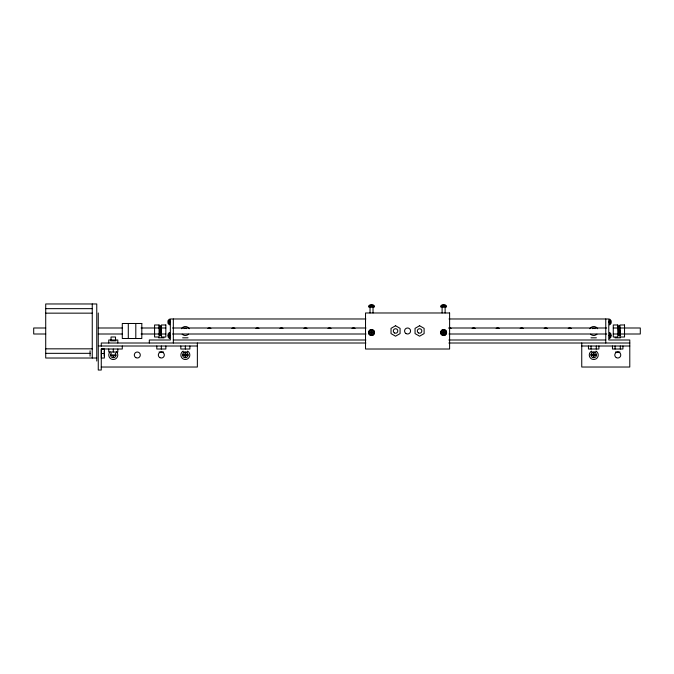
<?xml version="1.0" encoding="UTF-8"?>
<svg xmlns="http://www.w3.org/2000/svg" width="674" height="674" viewBox="0 0 674 674"><rect width="100%" height="100%" fill="white"/><g stroke="black" fill="none" stroke-linecap="round" stroke-linejoin="round"><path stroke-width="1.01" d="M618.993 334.885L619.061 333.874C617.443 335.997 621.757 335.601 618.926 335.349L619.061 334.136M159.182 328.592C158.339 326.654 161.153 324.843 160.926 327.724L160.614 326.275L159.426 326.393L160.1 335.349L161.389 335.433L160.159 335.509M619.01 334.228L618.867 335.509L618.125 326.393L619.254 326.115L619.97 333.386M159.704 327.522L159.57 328.482L159.241 327.682M160.361 327.497L160.555 326.115L160.884 327.362M619.128 326.747L619.389 328.297L619.254 326.115L619.44 327.724M618.538 328.499L618.799 335.349L620.029 335.601M368.695 332.038L368.72 331.793A2.915 2.915 0 0 1 374.449 332.543L374.432 333.327A2.999 2.999 0 0 1 368.535 332.543L368.636 331.768A2.999 2.999 0 0 1 374.533 332.543M374.373 333.049L374.348 333.301A2.915 2.915 0 0 1 368.619 332.543M440.762 332.038L440.703 331.768A2.999 2.999 0 0 1 446.609 332.543L446.508 333.327A2.999 2.999 0 0 1 440.602 332.543L440.678 332.029M618.867 333.883L618.74 334.885L619.962 335.433M160.227 335.349L160.286 334.885M369.942 332.543L369.992 332.13A1.592 1.592 0 0 1 371.121 331.01L371.947 331.01A1.592 1.592 0 0 1 373.126 332.543L373.076 332.956A1.592 1.592 0 0 1 371.947 334.085L371.121 334.085A1.592 1.592 0 0 1 369.942 332.543L373.126 332.543M442.009 332.543L442.068 332.13A1.592 1.592 0 0 1 443.189 331.01L444.014 331.01A1.592 1.592 0 0 1 445.202 332.543L445.143 332.956A1.592 1.592 0 0 1 444.014 334.085L443.189 334.085A1.592 1.592 0 0 1 442.009 332.543L445.202 332.543M160.117 333.327L159.974 334.152L161.128 334.203L161.322 335.601M618.816 333.327L618.681 334.152L619.836 334.203L619.895 334.961M618.774 332.619L618.614 333.2L619.768 333.226L619.928 332.636M618.125 326.393L619.195 326.275L619.49 327.362M160.024 331.785L159.915 333.2L161.061 333.226L161.128 334.203M618.724 331.785L619.878 331.768M618.184 326.545L619.322 326.275L619.836 334.203M618.243 326.991L619.381 326.747L619.633 327.724M618.311 327.707L619.448 327.497L619.684 328.297M159.881 329.198L159.544 326.991L160.682 326.747L160.808 328.482L159.662 328.642L159.848 332.097L161.002 332.08L161.061 333.226M160.808 328.482L160.875 329.62L159.932 330.016M159.789 330.909L160.934 330.85M618.488 330.909L619.827 330.841M369.942 304.715L373.126 304.715M442.009 304.715L445.202 304.715M368.939 305.465L374.129 305.465M441.015 305.465L446.196 305.465M368.619 306.223L374.449 306.223M440.695 306.223L446.517 306.223M368.535 306.973L374.533 306.973M440.602 306.973L446.609 306.973M45.714 308.65L92.254 308.65M45.714 313.157L92.254 313.157M365.881 318.979L170.337 318.979L170.337 339.999L149.316 339.999L149.316 343.007M448.994 318.979L608.765 318.979L608.765 339.999L629.786 339.999L629.786 367.027L581.746 367.027L581.746 343.007M168.079 321.987L170.337 321.987M608.765 321.987L611.023 321.987M45.714 327.994L33.7 327.994L33.7 334.001L45.714 334.001M98.261 327.994L122.078 327.994M141.06 327.994L159.072 327.994M161.33 327.994L165.829 327.994M172.586 327.994L365.982 327.994M449.01 327.994L606.667 327.994M613.273 327.994L617.78 327.994M620.029 327.994L640.3 327.994L640.3 334.001L620.029 334.001M98.261 334.001L122.078 334.001M141.06 334.001L159.072 334.001M161.33 334.001L165.829 334.001M172.586 334.001L365.982 334.001M449.01 334.001L606.667 334.001M613.273 334.001L617.78 334.001M168.079 335.5L170.337 335.5M608.765 335.5L611.023 335.5M158.617 337.817L164.035 337.817M182.646 337.817L188.054 337.817M590.972 337.817L596.38 337.817M614.991 337.817L620.409 337.817M173.336 339.999L365.881 339.999M448.833 339.999L605.766 339.999M110.57 340.825L115.987 340.825M365.881 343.007L101.269 343.007L101.269 346.141M448.833 343.007L629.786 343.007M197.364 346.006L98.261 346.006L98.261 370.034L101.269 370.034L101.269 349.014L104.369 348.972L104.369 358.037L101.361 358.037L101.361 348.972L122.289 349.014L122.289 346.006M581.746 346.006L629.786 346.006M45.714 348.829L92.254 348.829M159.072 352.013L163.58 352.013M183.101 352.013L187.599 352.013M591.427 352.013L595.926 352.013M615.446 352.013L619.954 352.013M45.714 353.336L90.19 353.336M101.361 353.505L104.369 353.505M182.688 354.667L184.996 354.667L184.996 352.359M188.012 354.667L185.704 354.667L185.704 352.359M591.09 354.667L593.406 354.667L593.406 352.359M596.414 354.667L594.106 354.667L594.106 352.359M111.025 355.021L115.532 355.021M110.62 355.367L112.929 355.367L112.929 357.675M115.936 355.367L113.628 355.367L113.628 357.675M182.688 355.367L184.996 355.367L184.996 357.675M188.012 355.367L185.704 355.367L185.704 357.675M591.09 355.367L593.406 355.367L593.406 357.675M596.414 355.367L594.106 355.367L594.106 357.675M96.761 358.02L45.714 358.02L45.714 303.966L96.761 303.966L96.761 361.037M101.269 367.027L197.364 367.027L197.364 343.007M160.033 334.885L161.196 334.961M160.1 335.349L161.255 335.433M619.777 329.906L618.631 330.016M159.3 326.983L159.612 327.96M160.976 328.297L160.741 327.497L159.603 327.707L159.839 328.499M160.783 327.362L160.488 326.275L159.359 326.545L159.654 327.631M159.797 327.968L159.485 326.545L159.746 327.631M160.875 329.62L161.002 332.08M622.928 346.006L622.928 349.014L612.464 349.014L612.464 346.006M620.316 346.006L620.316 349.014M615.084 346.006L615.084 349.014M611.023 320.394L611.023 323.579M611.023 333.9L611.023 337.093M610.273 319.392L610.273 324.582M610.273 332.905L610.273 338.095M609.523 319.072L609.523 324.902M609.523 332.585L609.523 338.415M605.766 318.979L605.766 343.007M598.908 346.006L598.908 349.014L588.444 349.014L588.444 346.006M596.288 346.006L596.288 349.014M591.056 346.006L591.056 349.014M445.11 306.973L445.11 312.98M443.602 304.715L443.602 306.973M443.602 329.544L443.602 335.551M442.102 306.973L442.102 312.98M373.034 306.973L373.034 312.98M371.534 304.715L371.534 306.973M371.534 329.544L371.534 335.551M370.034 306.973L370.034 312.98M189.883 346.006L189.883 349.014L180.817 349.014L180.817 346.006M185.35 346.006L185.35 349.014M173.336 318.979L173.336 343.007M169.587 319.072L169.587 324.902M169.587 332.585L169.587 338.415M168.837 319.392L168.837 324.582M168.837 332.905L168.837 338.095M168.079 320.394L168.079 323.579M168.079 333.9L168.079 337.093M165.855 346.006L165.855 349.014L156.798 349.014L156.798 346.006M161.33 346.006L161.33 349.014M135.803 323.486L135.803 338.5M128.296 323.486L128.296 338.5M117.807 343.007L117.807 339.999L108.75 339.999L108.75 343.007M117.807 349.014L117.807 352.013L108.75 352.013L108.75 349.014M115.532 339.999L115.532 337L111.025 337L111.025 339.999M113.283 349.014L113.283 352.013M104.268 351.247L104.268 355.754M98.261 312.98L98.261 345.644M92.254 303.966L92.254 358.02M90.072 350.792L90.072 356.209M187.599 351.12A4.507 4.507 0 0 1 188.804 357.911A4.507 4.507 0 0 1 181.896 357.911A4.507 4.507 0 0 1 183.101 351.12M596.01 351.12A4.507 4.507 0 0 1 597.206 357.911A4.507 4.507 0 0 1 590.306 357.911A4.507 4.507 0 0 1 591.502 351.12M440.695 332.543A2.915 2.915 0 0 0 446.415 333.301L446.517 332.543A2.915 2.915 0 0 0 440.796 331.793M188.535 334.178A4.507 4.507 0 0 1 182.165 334.178M181.449 328.743A4.507 4.507 0 0 1 189.251 328.743M183.994 328.651A2.704 2.704 0 0 1 184.651 328.381L186.049 328.381A2.704 2.704 0 0 1 186.706 328.651M231.898 328.39A2.999 2.999 0 0 1 234.897 328.39M255.918 328.39A2.999 2.999 0 0 1 258.926 328.39M207.87 328.39A2.999 2.999 0 0 1 210.878 328.39M448.833 328.095A2.999 2.999 0 0 1 451.117 328.39M279.946 328.39A2.999 2.999 0 0 1 282.945 328.39M352.013 328.39A2.999 2.999 0 0 1 355.021 328.39M327.994 328.39A2.999 2.999 0 0 1 330.993 328.39M303.966 328.39A2.999 2.999 0 0 1 306.973 328.39M472.137 328.39A2.999 2.999 0 0 1 475.136 328.39M496.157 328.39A2.999 2.999 0 0 1 499.164 328.39M568.233 328.39A2.999 2.999 0 0 1 571.232 328.39M544.204 328.39A2.999 2.999 0 0 1 547.204 328.39M520.185 328.39A2.999 2.999 0 0 1 523.184 328.39M116.467 351.836A4.507 4.507 0 0 1 116.467 358.206A4.507 4.507 0 0 1 110.089 358.206A4.507 4.507 0 0 1 110.089 351.836M111.362 353.1A2.704 2.704 0 0 0 110.662 354.313L110.662 355.72A2.704 2.704 0 0 0 112.575 357.633L113.982 357.633A2.704 2.704 0 0 0 115.894 355.72L115.894 354.313A2.704 2.704 0 0 0 115.195 353.1M596.937 334.178A4.507 4.507 0 0 1 590.567 334.178M589.851 328.743A4.507 4.507 0 0 1 597.653 328.743M592.404 328.651A2.704 2.704 0 0 1 593.053 328.381L594.451 328.381A2.704 2.704 0 0 1 595.108 328.651M369.032 331.878L368.939 332.543A2.595 2.595 0 0 0 370.86 335.054L372.208 335.054A2.595 2.595 0 0 0 374.036 333.217L374.129 332.543A2.595 2.595 0 0 0 372.208 330.041L370.86 330.041A2.595 2.595 0 0 0 369.032 331.878M441.099 331.878L441.015 332.543A2.595 2.595 0 0 0 442.936 335.054L444.276 335.054A2.595 2.595 0 0 0 446.112 333.217L446.196 332.543A2.595 2.595 0 0 0 444.276 330.041L442.936 330.041A2.595 2.595 0 0 0 441.099 331.878M182.738 354.313L182.738 355.72A2.704 2.704 0 0 0 184.651 357.633L186.049 357.633A2.704 2.704 0 0 0 187.962 355.72L187.962 354.313A2.704 2.704 0 0 0 186.049 352.401L184.651 352.401A2.704 2.704 0 0 0 182.738 354.313M591.14 354.313L591.14 355.72A2.704 2.704 0 0 0 593.053 357.633L594.451 357.633A2.704 2.704 0 0 0 596.372 355.72L596.372 354.313A2.704 2.704 0 0 0 594.451 352.401L593.053 352.401A2.704 2.704 0 0 0 591.14 354.313M395.554 325.736L391.03 328.356L391.03 333.588L395.554 336.2L400.086 333.588L400.086 328.356L395.554 325.736M419.582 325.736L415.049 328.356L415.049 333.588L419.582 336.2L424.115 333.588L424.115 328.356L419.582 325.736M619.516 328.482L618.37 328.642L618.589 329.198L619.735 329.038L619.516 328.482M449.609 312.98L365.527 312.98L365.527 349.014L449.609 349.014L449.609 312.98M141.81 323.486L122.289 323.486L122.289 338.5L141.81 338.5L141.81 323.486M159.072 324.986L154.573 324.986L154.573 337L159.072 337L159.072 324.986M165.829 324.986L161.33 324.986L161.33 337L165.829 337L165.829 324.986M617.78 324.986L613.273 324.986L613.273 337L617.78 337L617.78 324.986M624.537 324.986L620.029 324.986L620.029 337L624.537 337L624.537 324.986M135.803 357.616A2.999 2.999 0 0 0 140.302 355.021A2.999 2.999 0 0 0 135.803 352.418A2.999 2.999 0 0 0 135.803 357.616M159.822 357.616A2.999 2.999 0 0 0 164.33 355.021A2.999 2.999 0 0 0 159.822 352.418A2.999 2.999 0 0 0 159.822 357.616M616.28 357.616A2.999 2.999 0 0 0 620.779 355.021A2.999 2.999 0 0 0 616.28 352.418A2.999 2.999 0 0 0 616.28 357.616M406.068 333.596A2.999 2.999 0 0 0 410.576 330.993A2.999 2.999 0 0 0 406.068 328.39A2.999 2.999 0 0 0 406.068 333.596M418.453 332.922A2.249 2.249 0 0 0 421.831 330.968A2.249 2.249 0 0 0 418.453 329.022A2.249 2.249 0 0 0 418.453 332.922M394.433 332.922A2.249 2.249 0 0 0 397.812 330.968A2.249 2.249 0 0 0 394.433 329.022A2.249 2.249 0 0 0 394.433 332.922"/></g></svg>
